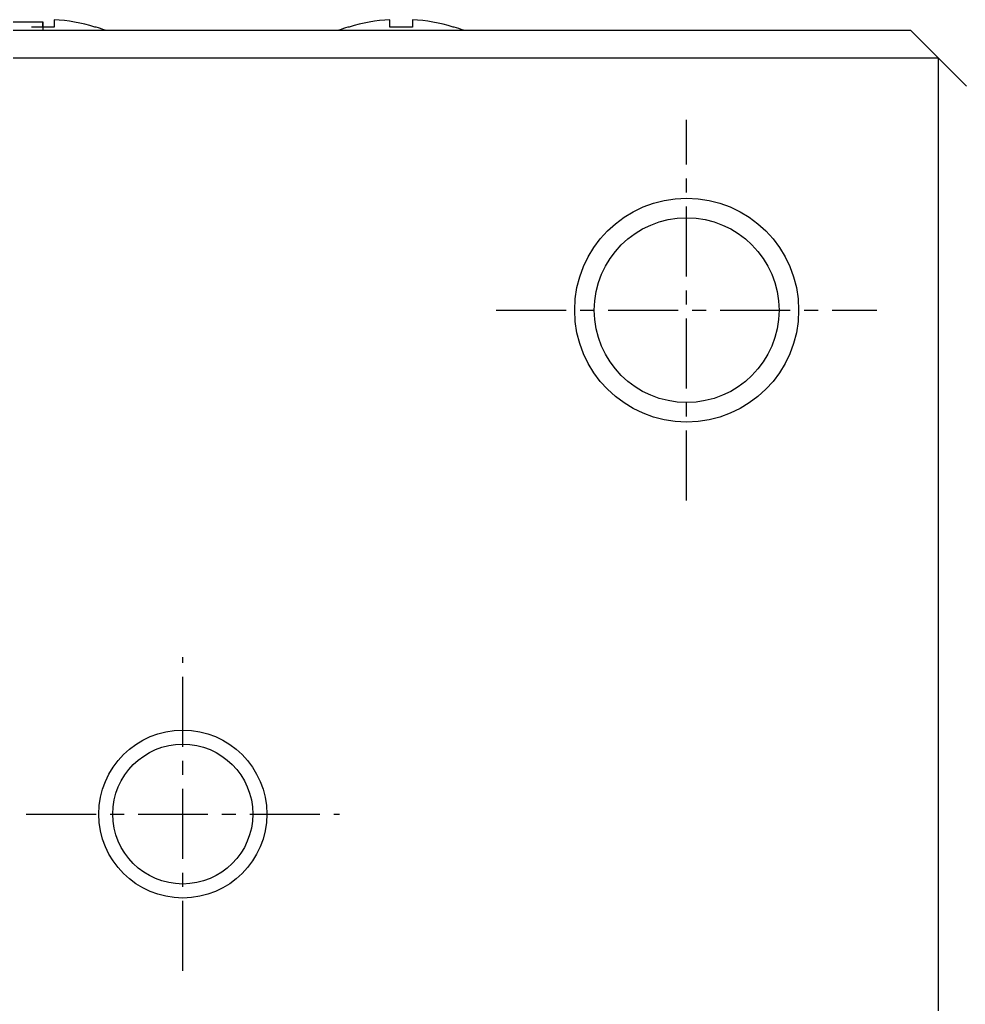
# Model space of a CAD drawing. Extents: x 96 to 331, y 38 to 298.
# Drawn here: x 159.58 to 176.47, y 260.96 to 278.54 of the extents above; entities that cross this region are included whole.
import ezdxf

# ---------------------------------------------------------------- set-up
doc = ezdxf.new("R2010")
doc.units = 0
doc.linetypes.add('CENTER', pattern=[2, 1.25, -0.25, 0.25, -0.25])
doc.layers.get('0').update_dxf_attribs({"linetype": 'CONTINUOUS'})
doc.layers.add('CENTER', color=1, linetype='CENTER')

msp = doc.modelspace()

# ---------------------------------------------------------------- linework, layer by layer
at = {"color": 7, "linetype": 'CONTINUOUS'}
for p, q in [((157.991, 278.504), (159.991, 278.504)), ((159.791, 278.504), (159.991, 278.504)), ((160.191, 278.41), (159.791, 278.41)), ((159.991, 278.41), (159.991, 278.504)), ((159.991, 278.504), (159.991, 278.354)), ((160.191, 278.541), (160.191, 278.41)), ((160.941, 278.41), (160.919, 278.41)), ((160.941, 278.41), (160.919, 278.41)), ((165.462, 278.41), (165.441, 278.41)), ((165.462, 278.41), (165.441, 278.41)), ((166.191, 278.41), (166.191, 278.541)), ((166.591, 278.41), (166.191, 278.41)), ((166.591, 278.541), (166.591, 278.41)), ((167.341, 278.41), (167.319, 278.41)), ((167.341, 278.41), (167.319, 278.41)), ((142.091, 278.354), (175.491, 278.354)), ((175.991, 277.854), (175.491, 278.354)), ((175.991, 277.854), (116.991, 277.854)), ((175.991, 253.354), (175.991, 277.854)), ((176.491, 277.354), (175.991, 277.854))]:
    msp.add_line(p, q, dxfattribs=at)
at = {"color": 3, "linetype": 'CONTINUOUS'}
for centre, radius in [((171.491, 273.354), 2), ((162.491, 264.354), 1.5)]:
    msp.add_circle(centre, radius, dxfattribs=at)
at = {"color": 7, "linetype": 'CONTINUOUS'}
for centre, radius in [((171.491, 273.354), 1.65), ((162.491, 264.354), 1.25)]:
    msp.add_circle(centre, radius, dxfattribs=at)
for centre, radius, start, end in [((159.991, 275.354), 3.194, 73.0947, 86.4096), ((159.991, 275.354), 3.2, 69.6359, 72.73), ((166.391, 275.354), 3.2, 107.27, 110.3641), ((166.391, 275.354), 3.194, 93.5904, 106.9053), ((166.391, 275.354), 3.194, 73.0947, 86.4096), ((166.391, 275.354), 3.2, 69.6359, 72.73)]:
    msp.add_arc(centre, radius, start, end, dxfattribs=at)
at = {"layer": 'CENTER', "color": 1, "linetype": 'CENTER'}
for p, q in [((171.491, 269.954), (171.491, 276.754)), ((168.091, 273.354), (174.891, 273.354)), ((162.491, 261.554), (162.491, 267.154)), ((159.691, 264.354), (165.291, 264.354))]:
    msp.add_line(p, q, dxfattribs=at)

doc.saveas('drawing.dxf')
